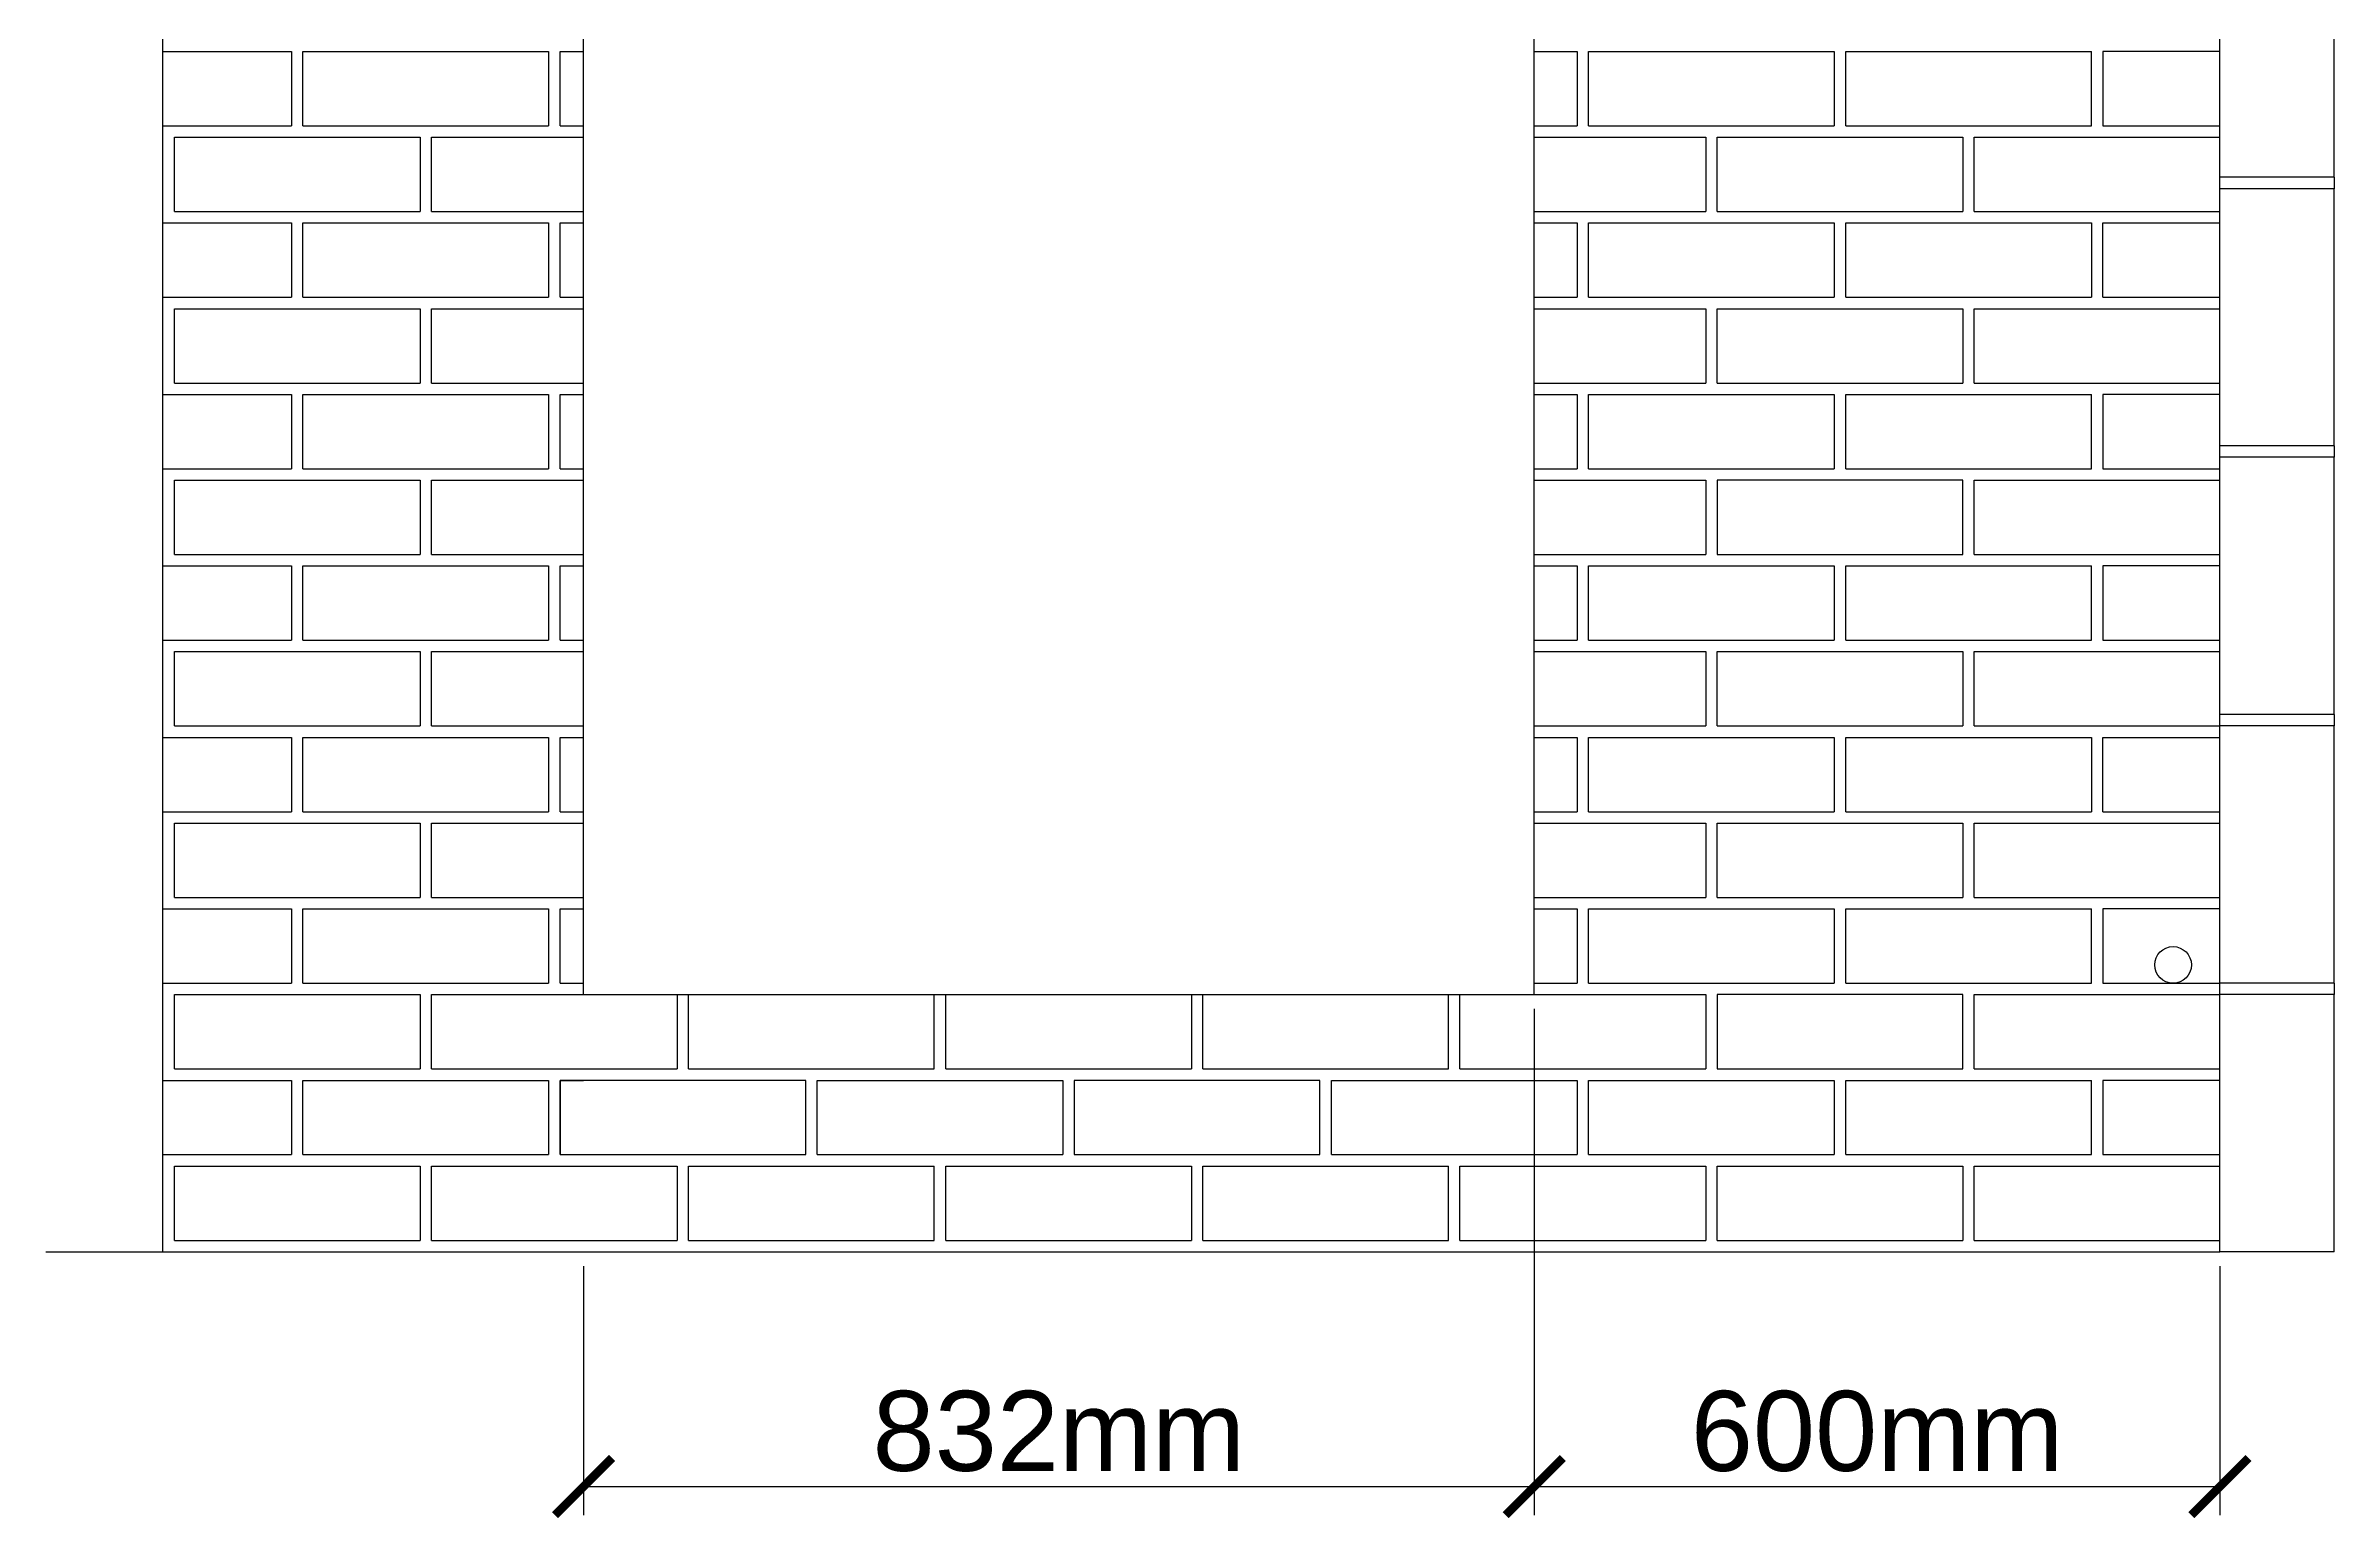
# Model space of a CAD drawing. Header units: millimetres. Extents: x -11841 to 102307, y -68819 to 40378.
# Drawn here: x 75878 to 77880, y 2655 to 3943 of the extents above; entities that cross this region are included whole.
import ezdxf

# ---------------------------------------------------------------- set-up
doc = ezdxf.new("R2010")
doc.units = ezdxf.units.MM
doc.styles.get("Standard").update_dxf_attribs({"font": 'Arial.ttf'})
doc.dimstyles.new('JRMStyle', dxfattribs={"dimtxt": 3.5, "dimasz": 2.5, "dimexe": 1.25, "dimexo": 0.625, "dimtad": 1, "dimdec": 0, "dimdsep": 46, "dimtxsty": 'Standard', "dimblk": 'ARCHTICK', "dimblk1": 'ARCHTICK', "dimblk2": 'ARCHTICK', "dimcen": 2.5, "dimadec": 0, "dimazin": 0, "dimtfac": 1, "dimtdec": 0, "dimtmove": 0, "dimatfit": 3, "dimldrblk": 'ARCHTICK', "dimfxl": 1, "dimarcsym": 0})

# ---------------------------------------------------------------- blocks, each defined once
blk = doc.blocks.new('_ArchTick')
at = {"color": 0, "linetype": 'ByBlock', "const_width": 0.15}
blk.add_lwpolyline([(-0.5, -0.5), (0.5, 0.5)], dxfattribs=at)
blk = doc.blocks.new('*D70')
at = {"color": 0, "lineweight": -2, "ltscale": 0.58, "transparency": 16777216}
for p, q in [((77180.21040927415, 3100.332281707303), (77180.21040927415, 2657.459204252184)), ((76348.21040927415, 2875.33228170709), (76348.21040927415, 2657.459204252184)), ((76348.21040927415, 2682.459204252184), (77180.21040927415, 2682.459204252184))]:
    blk.add_line(p, q, dxfattribs=at)
at = {"layer": 'Defpoints', "color": 0, "ltscale": 0.58, "transparency": 16777216}
for p in [(77180.21040927415, 3112.832281707303), (76348.21040927415, 2887.83228170709), (77180.21040927415, 2682.459204252184)]:
    blk.add_point(p, dxfattribs=at)
at = {"color": 0, "lineweight": -2, "ltscale": 0.58, "transparency": 16777216, "xscale": 50, "yscale": 50, "zscale": 50, "rotation": 180}
blk.add_blockref('_ArchTick', (76348.21040927415, 2682.459204252184), dxfattribs=at)
at = {"color": 0, "lineweight": -2, "ltscale": 0.58, "transparency": 16777216, "xscale": 50, "yscale": 50, "zscale": 50}
blk.add_blockref('_ArchTick', (77180.21040927415, 2682.459204252184), dxfattribs=at)
at = {"color": 0, "ltscale": 0.58, "transparency": 16777216, "insert": (76764.21040927415, 2730.723187881106), "char_height": 70, "attachment_point": 5}
blk.add_mtext('832mm', dxfattribs=at)
blk = doc.blocks.new('*D71')
at = {"color": 0, "lineweight": -2, "ltscale": 0.58, "transparency": 16777216}
for p, q in [((77180.21040927415, 3100.332281707303), (77180.21040927415, 2657.459204252184)), ((77780.21040927415, 2875.332281707092), (77780.21040927415, 2657.459204252184)), ((77180.21040927415, 2682.459204252184), (77780.21040927415, 2682.459204252184))]:
    blk.add_line(p, q, dxfattribs=at)
at = {"layer": 'Defpoints', "color": 0, "ltscale": 0.58, "transparency": 16777216}
for p in [(77180.21040927415, 3112.832281707303), (77780.21040927415, 2887.832281707092), (77780.21040927415, 2682.459204252184)]:
    blk.add_point(p, dxfattribs=at)
at = {"color": 0, "lineweight": -2, "ltscale": 0.58, "transparency": 16777216, "xscale": 50, "yscale": 50, "zscale": 50, "rotation": 180}
blk.add_blockref('_ArchTick', (77180.21040927415, 2682.459204252184), dxfattribs=at)
at = {"color": 0, "lineweight": -2, "ltscale": 0.58, "transparency": 16777216, "xscale": 50, "yscale": 50, "zscale": 50}
blk.add_blockref('_ArchTick', (77780.21040927415, 2682.459204252184), dxfattribs=at)
at = {"color": 0, "ltscale": 0.58, "transparency": 16777216, "insert": (77480.21040927415, 2730.699313392702), "char_height": 70, "attachment_point": 5}
blk.add_mtext('600mm', dxfattribs=at)

msp = doc.modelspace()

# ---------------------------------------------------------------- linework, layer by layer
at = {"ltscale": 0.58}
for p, q in [((75980.21040927415, 2887.83228170709), (75980.21040927418, 5825.832281707095)), ((77780.21040927415, 2887.83228170709), (77780.21040927414, 5825.832281707094)), ((76348.21040927415, 3112.832281706394), (76348.21040927415, 5137.832281707279)), ((77180.21040927415, 3112.832281707303), (77180.21040927415, 5137.832281707303)), ((77880.21040927415, 3827.83228170709), (77880.21040927415, 4052.83228170709)), ((76327.71040927467, 3937.832281706173), (76348.21040927415, 3937.832281706174)), ((76055.21040927459, 3872.832281706869), (76055.21040927459, 3873.002403738207)), ((76327.71040927464, 3872.832281706173), (76348.21040927416, 3872.832281706173)), ((77880.21040927415, 3827.83228170709), (77780.21040927422, 3827.83228170709)), ((77880.21040927415, 3827.83228170709), (77880.21040927415, 3817.83228170709)), ((77880.21040927415, 3817.83228170709), (77780.21040927422, 3817.83228170709)), ((77880.21040927415, 3592.83228170709), (77880.21040927415, 3817.83228170709)), ((76327.7104092746, 3787.832281706173), (76348.21040927416, 3787.832281706173)), ((76327.71040927457, 3722.832281706173), (76348.21040927415, 3722.832281706407)), ((76327.71040927469, 3637.83228170605), (76348.21040927415, 3637.83228170605)), ((77880.21040927415, 3592.83228170709), (77780.21040927422, 3592.83228170709)), ((77880.21040927415, 3592.83228170709), (77880.21040927415, 3582.83228170709)), ((76055.2104092746, 3572.832281706746), (76055.2104092746, 3573.002403738084)), ((76327.71040927466, 3572.83228170605), (76348.21040927416, 3572.83228170605)), ((77880.21040927415, 3582.83228170709), (77780.21040927422, 3582.83228170709)), ((77880.21040927415, 3357.83228170709), (77880.21040927415, 3582.83228170709)), ((76327.71040927462, 3487.83228170605), (76348.21040927416, 3487.83228170605)), ((76327.71040927459, 3422.83228170605), (76348.21040927415, 3422.832281706284)), ((77880.21040927415, 3357.83228170709), (77780.21040927422, 3357.83228170709)), ((77880.21040927415, 3347.83228170709), (77780.21040927422, 3347.83228170709)), ((77880.21040927415, 3357.83228170709), (77880.21040927415, 3347.83228170709)), ((77880.21040927415, 3122.83228170709), (77880.21040927415, 3347.83228170709)), ((76327.7104092747, 3337.832281705926), (76348.21040927415, 3337.832281705926)), ((76055.21040927462, 3272.832281706622), (76055.21040927462, 3273.00240373796)), ((76327.71040927467, 3272.832281705926), (76348.21040927416, 3272.832281705926)), ((76327.71040927463, 3187.832281705926), (76348.21040927416, 3187.832281705926)), ((76327.7104092746, 3122.832281705926), (76348.21040927415, 3122.83228170616)), ((76348.21040927415, 3112.832281706394), (77180.21040927415, 3112.832281707303)), ((77880.21040927415, 3122.83228170709), (77780.21040927422, 3122.83228170709)), ((77880.21040927415, 3112.83228170709), (77780.21040927422, 3112.83228170709)), ((77880.21040927415, 3122.83228170709), (77880.21040927415, 3112.83228170709)), ((77880.21040927415, 2887.83228170709), (77880.21040927415, 3112.83228170709)), ((76327.71040927472, 3037.832281705802), (76348.21040927415, 3037.832281705802)), ((76767.71040927463, 3037.832281706244), (76767.71040927462, 2972.832281706244)), ((76055.21040927463, 2972.832281706498), (76055.21040927463, 2973.002403737836)), ((76327.71040927469, 2972.832281705802), (76348.21040927416, 2972.832281705802)), ((75980.21040927415, 2887.83228170709), (77780.21040927415, 2887.83228170709)), ((76327.71040927464, 2887.832281705802), (76380.2104092742, 2887.832281705802)), ((77880.21040927415, 2887.83228170709), (77780.21040927415, 2887.83228170709))]:
    msp.add_line(p, q, dxfattribs=at)
for p, q in [((75980.21040927415, 3937.832281706896), (76092.71040927467, 3937.832281706856)), ((76092.71040927467, 3937.832281706856), (76092.71040927464, 3872.832281706856)), ((76102.71040927462, 3872.832281706852), (76102.71040927464, 3937.832281706852)), ((76102.71040927464, 3937.832281706852), (76317.71040927464, 3937.832281706776)), ((76317.71040927464, 3937.832281706776), (76317.71040927462, 3872.832281706776)), ((76317.71040927464, 3937.832281706776), (76317.71040927462, 3872.832281706776)), ((76327.71040927464, 3872.832281706173), (76327.71040927467, 3937.832281706173)), ((76327.71040927462, 3872.832281706772), (76327.71040927464, 3937.832281706772)), ((77180.21040927415, 3937.832281707304), (77217.7104092742, 3937.83228170729)), ((77217.7104092742, 3937.83228170729), (77217.71040927416, 3872.83228170729)), ((77227.71040927416, 3872.832281707287), (77227.7104092742, 3937.832281707287)), ((77227.7104092742, 3937.832281707287), (77442.7104092742, 3937.83228170721)), ((77442.71040927421, 3937.83228170721), (77442.71040927418, 3872.83228170721)), ((77442.7104092742, 3937.83228170721), (77442.71040927416, 3872.83228170721)), ((77452.71040927418, 3872.832281707207), (77452.71040927421, 3937.832281707207)), ((77452.71040927421, 3937.832281707207), (77667.71040927421, 3937.83228170713)), ((77667.71040927418, 3872.83228170713), (77667.71040927421, 3937.83228170713)), ((77780.21040927405, 3937.83228170709), (77677.71040927421, 3937.832281707127)), ((77677.71040927421, 3937.832281707127), (77677.71040927418, 3872.832281707127)), ((75980.21040927415, 3872.832281706896), (76092.71040927464, 3872.832281706856)), ((76102.71040927462, 3872.832281706852), (76317.71040927462, 3872.832281706776)), ((77180.21040927415, 3872.832281707304), (77217.71040927416, 3872.83228170729)), ((77227.71040927416, 3872.832281707287), (77442.71040927416, 3872.83228170721)), ((77452.71040927418, 3872.832281707207), (77667.71040927418, 3872.83228170713)), ((77677.71040927418, 3872.832281707127), (77780.21040927405, 3872.83228170709)), ((75990.2104092746, 3797.832281706892), (75990.21040927463, 3862.832281706892)), ((75990.21040927463, 3862.832281706892), (76205.21040927463, 3862.832281706816)), ((76205.21040927463, 3862.832281706816), (76205.2104092746, 3797.832281706816)), ((76215.2104092746, 3797.832281706812), (76215.21040927462, 3862.832281706812)), ((76215.21040927462, 3862.832281706812), (76348.21040927415, 3862.832281706765)), ((77180.21040927415, 3862.832281707304), (77330.21040927424, 3862.83228170725)), ((77330.21040927424, 3862.83228170725), (77330.21040927421, 3797.83228170725)), ((77340.21040927415, 3797.832281707247), (77340.21040927418, 3862.832281707247)), ((77340.21040927418, 3862.832281707247), (77555.21040927418, 3862.83228170717)), ((77555.21040927418, 3862.83228170717), (77555.21040927415, 3797.83228170717)), ((77565.21040927415, 3797.832281707167), (77565.21040927418, 3862.832281707167)), ((77565.21040927418, 3862.832281707167), (77780.21040927418, 3862.83228170709)), ((75980.21040927415, 3787.832281706896), (76092.7104092746, 3787.832281706856)), ((75990.2104092746, 3797.832281706892), (76205.2104092746, 3797.832281706816)), ((76092.7104092746, 3787.832281706856), (76092.71040927457, 3722.832281706856)), ((76102.71040927457, 3722.832281706852), (76102.7104092746, 3787.832281706852)), ((76102.7104092746, 3787.832281706852), (76317.7104092746, 3787.832281706776)), ((76215.2104092746, 3797.832281706812), (76348.21040927415, 3797.832281706765)), ((76317.71040927459, 3787.832281706776), (76317.71040927457, 3722.832281706776)), ((76317.7104092746, 3787.832281706776), (76317.71040927457, 3722.832281706776)), ((76327.71040927457, 3722.832281706173), (76327.7104092746, 3787.832281706173)), ((76327.71040927457, 3722.832281706772), (76327.71040927459, 3787.832281706772)), ((77180.21040927415, 3797.832281707304), (77330.21040927421, 3797.83228170725)), ((77180.21040927415, 3787.832281707304), (77217.71040927434, 3787.83228170729)), ((77217.71040927434, 3787.83228170729), (77217.71040927431, 3722.83228170729)), ((77227.71040927428, 3722.832281707287), (77227.71040927431, 3787.832281707287)), ((77227.71040927431, 3787.832281707287), (77442.71040927431, 3787.83228170721)), ((77340.21040927415, 3797.832281707247), (77555.21040927415, 3797.83228170717)), ((77442.71040927431, 3787.83228170721), (77442.71040927428, 3722.83228170721)), ((77442.71040927431, 3787.83228170721), (77442.71040927428, 3722.83228170721)), ((77452.71040927428, 3722.832281707207), (77452.71040927431, 3787.832281707207)), ((77452.71040927431, 3787.832281707207), (77667.71040927431, 3787.83228170713)), ((77565.21040927415, 3797.832281707167), (77780.21040927415, 3797.83228170709)), ((77667.71040927431, 3787.83228170713), (77667.71040927428, 3722.83228170713)), ((77677.71040927428, 3722.832281707127), (77677.71040927431, 3787.832281707127)), ((77677.71040927431, 3787.832281707127), (77780.21040927405, 3787.83228170709)), ((75980.21040927415, 3722.832281706896), (76092.71040927457, 3722.832281706856)), ((75990.21040927462, 3647.832281706768), (75990.21040927464, 3712.832281706768)), ((75990.21040927464, 3712.832281706768), (76205.21040927464, 3712.832281706692)), ((76102.71040927457, 3722.832281706852), (76317.71040927457, 3722.832281706776)), ((76205.21040927464, 3712.832281706692), (76205.21040927462, 3647.832281706692)), ((76215.21040927462, 3647.832281706688), (76215.21040927463, 3712.832281706688)), ((76215.21040927463, 3712.832281706688), (76348.21040927415, 3712.832281706641)), ((77180.21040927415, 3722.832281707304), (77217.71040927431, 3722.83228170729)), ((77180.21040927415, 3712.832281707304), (77330.2104092743, 3712.83228170725)), ((77227.71040927428, 3722.832281707287), (77442.71040927428, 3722.83228170721)), ((77330.2104092743, 3712.83228170725), (77330.21040927427, 3647.83228170725)), ((77340.21040927427, 3647.832281707247), (77340.21040927428, 3712.832281707247)), ((77340.21040927428, 3712.832281707247), (77555.21040927428, 3712.83228170717)), ((77452.71040927428, 3722.832281707207), (77667.71040927428, 3722.83228170713)), ((77555.21040927428, 3712.83228170717), (77555.21040927427, 3647.83228170717)), ((77565.21040927428, 3712.832281707167), (77780.21040927428, 3712.83228170709)), ((77565.21040927427, 3647.832281707167), (77565.21040927428, 3712.832281707167)), ((77677.71040927428, 3722.832281707127), (77780.21040927405, 3722.83228170709)), ((75990.21040927462, 3647.832281706768), (76205.21040927462, 3647.832281706692)), ((76215.21040927462, 3647.832281706688), (76348.21040927415, 3647.832281706641)), ((77180.21040927415, 3647.832281707304), (77330.21040927427, 3647.83228170725)), ((77340.21040927427, 3647.832281707247), (77555.21040927427, 3647.83228170717)), ((77565.21040927427, 3647.832281707167), (77780.21040927427, 3647.83228170709)), ((75980.21040927415, 3637.832281706771), (76092.71040927469, 3637.832281706732)), ((76092.71040927469, 3637.832281706732), (76092.71040927466, 3572.832281706732)), ((76102.71040927463, 3572.832281706728), (76102.71040927466, 3637.832281706728)), ((76102.71040927466, 3637.832281706728), (76317.71040927466, 3637.832281706652)), ((76317.71040927466, 3637.832281706652), (76317.71040927463, 3572.832281706652)), ((76317.71040927466, 3637.832281706652), (76317.71040927463, 3572.832281706652)), ((76327.71040927466, 3572.83228170605), (76327.71040927469, 3637.83228170605)), ((76327.71040927463, 3572.832281706648), (76327.71040927466, 3637.832281706648)), ((77180.21040927415, 3637.832281707304), (77217.71040927427, 3637.83228170729)), ((77217.71040927427, 3637.83228170729), (77217.71040927424, 3572.83228170729)), ((77227.71040927424, 3572.832281707287), (77227.71040927427, 3637.832281707287)), ((77227.71040927427, 3637.832281707287), (77442.71040927427, 3637.83228170721)), ((77442.71040927425, 3637.83228170721), (77442.71040927424, 3572.83228170721)), ((77442.71040927427, 3637.83228170721), (77442.71040927424, 3572.83228170721)), ((77452.71040927424, 3572.832281707207), (77452.71040927425, 3637.832281707207)), ((77452.71040927425, 3637.832281707207), (77667.71040927425, 3637.83228170713)), ((77667.71040927424, 3572.83228170713), (77667.71040927425, 3637.83228170713)), ((77780.21040927405, 3637.832281707089), (77677.71040927425, 3637.832281707127)), ((77677.71040927425, 3637.832281707127), (77677.71040927424, 3572.832281707127)), ((75980.21040927415, 3572.832281706772), (76092.71040927466, 3572.832281706732)), ((76102.71040927463, 3572.832281706728), (76317.71040927463, 3572.832281706652)), ((77180.21040927415, 3572.832281707304), (77217.71040927424, 3572.83228170729)), ((77227.71040927424, 3572.832281707287), (77442.71040927424, 3572.83228170721)), ((77452.71040927424, 3572.832281707207), (77667.71040927424, 3572.83228170713)), ((77677.71040927424, 3572.832281707127), (77780.21040927405, 3572.83228170709)), ((75990.21040927462, 3497.832281706768), (75990.21040927464, 3562.832281706768)), ((75990.21040927464, 3562.832281706768), (76205.21040927464, 3562.832281706692)), ((76205.21040927464, 3562.832281706692), (76205.21040927462, 3497.832281706692)), ((76215.21040927462, 3497.832281706688), (76215.21040927463, 3562.832281706688)), ((76215.21040927463, 3562.832281706688), (76348.21040927415, 3562.832281706641)), ((77180.21040927415, 3562.832281707304), (77330.2104092743, 3562.83228170725)), ((77330.2104092743, 3562.83228170725), (77330.21040927427, 3497.83228170725)), ((77555.21040927422, 3562.83228170717), (77340.21040927422, 3562.832281707247)), ((77340.21040927422, 3562.832281707247), (77340.21040927421, 3497.832281707247)), ((77555.21040927421, 3497.83228170717), (77555.21040927422, 3562.83228170717)), ((77565.21040927421, 3497.832281707167), (77565.21040927422, 3562.832281707167)), ((77565.21040927422, 3562.832281707167), (77780.21040927422, 3562.83228170709)), ((75980.21040927415, 3487.832281706772), (76092.71040927462, 3487.832281706732)), ((75990.21040927462, 3497.832281706768), (76205.21040927462, 3497.832281706692)), ((76092.71040927462, 3487.832281706732), (76092.71040927459, 3422.832281706732)), ((76102.71040927459, 3422.832281706728), (76102.71040927462, 3487.832281706728)), ((76102.71040927462, 3487.832281706728), (76317.71040927462, 3487.832281706652)), ((76215.21040927462, 3497.832281706688), (76348.21040927415, 3497.832281706641)), ((76317.7104092746, 3487.832281706652), (76317.71040927459, 3422.832281706652)), ((76317.71040927462, 3487.832281706652), (76317.71040927459, 3422.832281706652)), ((76327.71040927459, 3422.83228170605), (76327.71040927462, 3487.83228170605)), ((76327.71040927459, 3422.832281706648), (76327.7104092746, 3487.832281706648)), ((77180.21040927415, 3497.832281707303), (77330.21040927427, 3497.83228170725)), ((77180.21040927415, 3487.832281707304), (77217.7104092742, 3487.83228170729)), ((77217.7104092742, 3487.83228170729), (77217.71040927416, 3422.83228170729)), ((77227.71040927416, 3422.832281707287), (77227.7104092742, 3487.832281707287)), ((77227.7104092742, 3487.832281707287), (77442.7104092742, 3487.83228170721)), ((77340.21040927421, 3497.832281707247), (77555.21040927421, 3497.83228170717)), ((77442.71040927421, 3487.83228170721), (77442.71040927418, 3422.83228170721)), ((77442.7104092742, 3487.83228170721), (77442.71040927416, 3422.83228170721)), ((77452.71040927418, 3422.832281707207), (77452.71040927421, 3487.832281707207)), ((77452.71040927421, 3487.832281707207), (77667.71040927421, 3487.83228170713)), ((77565.21040927421, 3497.832281707167), (77780.21040927421, 3497.83228170709)), ((77667.71040927418, 3422.83228170713), (77667.71040927421, 3487.83228170713)), ((77780.21040927405, 3487.83228170709), (77677.71040927421, 3487.832281707127)), ((77677.71040927421, 3487.832281707127), (77677.71040927418, 3422.832281707127)), ((75980.21040927415, 3422.832281706772), (76092.71040927459, 3422.832281706732)), ((75990.21040927463, 3347.832281706645), (75990.21040927466, 3412.832281706645)), ((75990.21040927466, 3412.832281706645), (76205.21040927466, 3412.832281706568)), ((76102.71040927459, 3422.832281706728), (76317.71040927459, 3422.832281706652)), ((76205.21040927466, 3412.832281706568), (76205.21040927463, 3347.832281706568)), ((76215.21040927463, 3347.832281706565), (76215.21040927464, 3412.832281706565)), ((76215.21040927464, 3412.832281706565), (76348.21040927415, 3412.832281706517)), ((77180.21040927415, 3422.832281707304), (77217.71040927416, 3422.83228170729)), ((77180.21040927415, 3412.832281707304), (77330.21040927424, 3412.83228170725)), ((77227.71040927416, 3422.832281707287), (77442.71040927416, 3422.83228170721)), ((77330.21040927424, 3412.83228170725), (77330.21040927421, 3347.83228170725)), ((77340.21040927415, 3347.832281707247), (77340.21040927418, 3412.832281707247)), ((77340.21040927418, 3412.832281707247), (77555.21040927418, 3412.83228170717)), ((77452.71040927418, 3422.832281707207), (77667.71040927418, 3422.83228170713)), ((77555.21040927418, 3412.83228170717), (77555.21040927415, 3347.83228170717)), ((77565.21040927415, 3347.832281707167), (77565.21040927418, 3412.832281707167)), ((77565.21040927418, 3412.832281707167), (77780.21040927418, 3412.83228170709)), ((77677.71040927418, 3422.832281707127), (77780.21040927405, 3422.83228170709)), ((75990.21040927463, 3347.832281706645), (76205.21040927463, 3347.832281706568)), ((76215.21040927463, 3347.832281706565), (76348.21040927415, 3347.832281706517)), ((77180.21040927415, 3347.832281707304), (77330.21040927421, 3347.83228170725)), ((77340.21040927415, 3347.832281707247), (77555.21040927415, 3347.83228170717)), ((77565.21040927415, 3347.832281707167), (77780.21040927415, 3347.83228170709)), ((75980.21040927415, 3337.832281706648), (76092.7104092747, 3337.832281706608)), ((76092.7104092747, 3337.832281706608), (76092.71040927467, 3272.832281706608)), ((76102.71040927464, 3272.832281706605), (76102.71040927467, 3337.832281706605)), ((76102.71040927467, 3337.832281706605), (76317.71040927467, 3337.832281706528)), ((76317.71040927467, 3337.832281706528), (76317.71040927464, 3272.832281706528)), ((76317.71040927467, 3337.832281706528), (76317.71040927464, 3272.832281706528)), ((76327.71040927467, 3272.832281705926), (76327.7104092747, 3337.832281705926)), ((76327.71040927464, 3272.832281706525), (76327.71040927467, 3337.832281706525)), ((77180.21040927415, 3337.832281707304), (77217.71040927434, 3337.83228170729)), ((77217.71040927434, 3337.83228170729), (77217.71040927431, 3272.83228170729)), ((77227.71040927428, 3272.832281707287), (77227.71040927431, 3337.832281707287)), ((77227.71040927431, 3337.832281707287), (77442.71040927431, 3337.83228170721)), ((77442.71040927431, 3337.83228170721), (77442.71040927428, 3272.83228170721)), ((77442.71040927431, 3337.83228170721), (77442.71040927428, 3272.83228170721)), ((77452.71040927428, 3272.832281707207), (77452.71040927431, 3337.832281707207)), ((77452.71040927431, 3337.832281707207), (77667.71040927431, 3337.83228170713)), ((77667.71040927431, 3337.83228170713), (77667.71040927428, 3272.83228170713)), ((77677.71040927428, 3272.832281707127), (77677.71040927431, 3337.832281707127)), ((77677.71040927431, 3337.832281707127), (77780.21040927405, 3337.83228170709)), ((75980.21040927415, 3272.832281706648), (76092.71040927467, 3272.832281706608)), ((76102.71040927464, 3272.832281706605), (76317.71040927464, 3272.832281706528)), ((77180.21040927415, 3272.832281707304), (77217.71040927431, 3272.83228170729)), ((77227.71040927428, 3272.832281707287), (77442.71040927428, 3272.83228170721)), ((77452.71040927428, 3272.832281707207), (77667.71040927428, 3272.83228170713)), ((77677.71040927428, 3272.832281707127), (77780.21040927405, 3272.83228170709)), ((75990.21040927463, 3197.832281706645), (75990.21040927466, 3262.832281706645)), ((75990.21040927466, 3262.832281706645), (76205.21040927466, 3262.832281706568)), ((76205.21040927466, 3262.832281706568), (76205.21040927463, 3197.832281706568)), ((76215.21040927463, 3197.832281706565), (76215.21040927464, 3262.832281706565)), ((76215.21040927464, 3262.832281706565), (76348.21040927415, 3262.832281706517)), ((77180.21040927415, 3262.832281707303), (77330.2104092743, 3262.83228170725)), ((77330.2104092743, 3262.83228170725), (77330.21040927427, 3197.83228170725)), ((77340.21040927427, 3197.832281707247), (77340.21040927428, 3262.832281707247)), ((77340.21040927428, 3262.832281707247), (77555.21040927428, 3262.83228170717)), ((77555.21040927428, 3262.83228170717), (77555.21040927427, 3197.83228170717)), ((77565.21040927428, 3262.832281707167), (77780.21040927428, 3262.83228170709)), ((77565.21040927427, 3197.832281707167), (77565.21040927428, 3262.832281707167)), ((75980.21040927415, 3187.832281706648), (76092.71040927463, 3187.832281706608)), ((75990.21040927463, 3197.832281706645), (76205.21040927463, 3197.832281706568)), ((76092.71040927463, 3187.832281706608), (76092.7104092746, 3122.832281706608)), ((76102.7104092746, 3122.832281706605), (76102.71040927463, 3187.832281706605)), ((76102.71040927463, 3187.832281706605), (76317.71040927463, 3187.832281706528)), ((76215.21040927463, 3197.832281706565), (76348.21040927415, 3197.832281706518)), ((76317.71040927462, 3187.832281706528), (76317.7104092746, 3122.832281706528)), ((76317.71040927463, 3187.832281706528), (76317.7104092746, 3122.832281706528)), ((76327.7104092746, 3122.832281705926), (76327.71040927463, 3187.832281705926)), ((76327.7104092746, 3122.832281706525), (76327.71040927462, 3187.832281706525)), ((77180.21040927415, 3197.832281707304), (77330.21040927427, 3197.83228170725)), ((77180.21040927415, 3187.832281707304), (77217.71040927427, 3187.83228170729)), ((77217.71040927427, 3187.83228170729), (77217.71040927424, 3122.83228170729)), ((77227.71040927424, 3122.832281707287), (77227.71040927427, 3187.832281707287)), ((77227.71040927427, 3187.832281707287), (77442.71040927427, 3187.83228170721)), ((77340.21040927427, 3197.832281707247), (77555.21040927427, 3197.83228170717)), ((77442.71040927425, 3187.83228170721), (77442.71040927424, 3122.83228170721)), ((77442.71040927427, 3187.83228170721), (77442.71040927424, 3122.83228170721)), ((77452.71040927424, 3122.832281707207), (77452.71040927425, 3187.832281707207)), ((77452.71040927425, 3187.832281707207), (77667.71040927425, 3187.83228170713)), ((77565.21040927427, 3197.832281707167), (77780.21040927427, 3197.83228170709)), ((77667.71040927424, 3122.83228170713), (77667.71040927425, 3187.83228170713)), ((77780.21040927405, 3187.832281707089), (77677.71040927425, 3187.832281707127)), ((77677.71040927425, 3187.832281707127), (77677.71040927424, 3122.832281707127)), ((75980.21040927415, 3122.832281706648), (76092.7104092746, 3122.832281706608)), ((75990.21040927464, 3047.832281706521), (75990.21040927467, 3112.832281706521)), ((75990.21040927467, 3112.832281706521), (76205.21040927467, 3112.832281706445)), ((76102.7104092746, 3122.832281706605), (76317.7104092746, 3122.832281706528)), ((76205.21040927467, 3112.832281706445), (76205.21040927464, 3047.832281706445)), ((76215.21040927464, 3047.832281706441), (76215.21040927466, 3112.832281706441)), ((76215.21040927466, 3112.832281706441), (76348.21040927415, 3112.832281706394)), ((76215.21040927464, 3047.832281706441), (76215.21040927467, 3112.832281706441)), ((76215.21040927467, 3112.832281706441), (76430.21040927467, 3112.832281706364)), ((76430.21040927466, 3112.832281706364), (76430.21040927464, 3047.832281706364)), ((76430.21040927467, 3112.832281706364), (76430.21040927464, 3047.832281706364)), ((76440.21040927464, 3047.832281706361), (76440.21040927466, 3112.832281706361)), ((76440.21040927466, 3112.832281706361), (76655.21040927466, 3112.832281706284)), ((76655.21040927464, 3047.832281706284), (76655.21040927466, 3112.832281706284)), ((76665.21040927463, 3047.832281706281), (76665.21040927466, 3112.832281706281)), ((76665.21040927466, 3112.832281706281), (76880.21040927466, 3112.832281706204)), ((76880.21040927464, 3112.832281706204), (76880.21040927463, 3047.832281706204)), ((76880.21040927466, 3112.832281706204), (76880.21040927463, 3047.832281706204)), ((76890.21040927463, 3047.832281706201), (76890.21040927464, 3112.832281706201)), ((76890.21040927464, 3112.832281706201), (77105.21040927464, 3112.832281706124)), ((77105.21040927463, 3047.832281706124), (77105.21040927464, 3112.832281706124)), ((77115.21040927463, 3047.832281706122), (77115.21040927464, 3112.832281706122)), ((77180.21040927415, 3122.832281707304), (77217.71040927424, 3122.83228170729)), ((77180.21040927415, 3112.832281707303), (77330.2104092743, 3112.83228170725)), ((77227.71040927424, 3122.832281707287), (77442.71040927424, 3122.83228170721)), ((77330.2104092743, 3112.83228170725), (77330.21040927427, 3047.83228170725)), ((77555.21040927422, 3112.83228170717), (77340.21040927422, 3112.832281707247)), ((77340.21040927422, 3112.832281707247), (77340.21040927421, 3047.832281707247)), ((77452.71040927424, 3122.832281707207), (77667.71040927424, 3122.83228170713)), ((77555.21040927421, 3047.83228170717), (77555.21040927422, 3112.83228170717)), ((77565.21040927421, 3047.832281707167), (77565.21040927422, 3112.832281707167)), ((77565.21040927422, 3112.832281707167), (77780.21040927422, 3112.83228170709)), ((77677.71040927424, 3122.832281707127), (77780.21040927405, 3122.83228170709)), ((75990.21040927464, 3047.832281706521), (76205.21040927464, 3047.832281706445)), ((76215.21040927464, 3047.832281706441), (76348.21040927415, 3047.832281706394)), ((76215.21040927464, 3047.832281706441), (76430.21040927464, 3047.832281706364)), ((76440.21040927464, 3047.832281706361), (76655.21040927464, 3047.832281706284)), ((76665.21040927463, 3047.832281706281), (76880.21040927463, 3047.832281706204)), ((76890.21040927463, 3047.832281706201), (77105.21040927463, 3047.832281706124)), ((77115.21040927463, 3047.832281707327), (77330.21040927427, 3047.83228170725)), ((77340.21040927421, 3047.832281707247), (77555.21040927421, 3047.83228170717)), ((77565.21040927421, 3047.832281707167), (77780.21040927421, 3047.83228170709)), ((75980.21040927415, 3037.832281706524), (76092.71040927472, 3037.832281706485)), ((76092.71040927472, 3037.832281706485), (76092.71040927469, 2972.832281706485)), ((76102.71040927466, 2972.832281706481), (76102.71040927469, 3037.832281706481)), ((76102.71040927469, 3037.832281706481), (76317.71040927469, 3037.832281706405)), ((76317.71040927469, 3037.832281706405), (76317.71040927466, 2972.832281706405)), ((76317.71040927469, 3037.832281706405), (76317.71040927466, 2972.832281706405)), ((76327.71040927469, 2972.832281705802), (76327.71040927472, 3037.832281705802)), ((76327.71040927466, 2972.832281706401), (76327.71040927469, 3037.832281706401)), ((76542.71040927463, 3037.832281706324), (76327.71040927463, 3037.832281706401)), ((76327.71040927463, 3037.832281706401), (76327.71040927462, 2972.832281706401)), ((76542.71040927462, 2972.832281706324), (76542.71040927463, 3037.832281706324)), ((76552.71040927462, 2972.832281706321), (76552.71040927463, 3037.832281706321)), ((76552.71040927463, 3037.832281706321), (76767.71040927463, 3037.832281706244)), ((76992.71040927462, 3037.832281706164), (76777.71040927462, 3037.832281706241)), ((76777.71040927462, 3037.832281706241), (76777.7104092746, 2972.832281706241)), ((76992.7104092746, 2972.832281706164), (76992.71040927462, 3037.832281706164)), ((77002.7104092746, 2972.832281706161), (77002.71040927462, 3037.832281706161)), ((77002.71040927462, 3037.832281706161), (77217.71040927462, 3037.832281706084)), ((77180.21040927415, 3037.832281707304), (77217.7104092742, 3037.83228170729)), ((77217.7104092742, 3037.83228170729), (77217.71040927416, 2972.83228170729)), ((77227.71040927416, 2972.832281707287), (77227.7104092742, 3037.832281707287)), ((77227.7104092742, 3037.832281707287), (77442.7104092742, 3037.83228170721)), ((77442.71040927421, 3037.83228170721), (77442.71040927418, 2972.83228170721)), ((77442.7104092742, 3037.83228170721), (77442.71040927416, 2972.83228170721)), ((77452.71040927418, 2972.832281707207), (77452.71040927421, 3037.832281707207)), ((77452.71040927421, 3037.832281707207), (77667.71040927421, 3037.83228170713)), ((77667.71040927418, 2972.83228170713), (77667.71040927421, 3037.83228170713)), ((77780.21040927405, 3037.83228170709), (77677.71040927421, 3037.832281707127)), ((77677.71040927421, 3037.832281707127), (77677.71040927418, 2972.832281707127)), ((75980.21040927415, 2972.832281706524), (76092.71040927469, 2972.832281706485)), ((76102.71040927466, 2972.832281706481), (76317.71040927466, 2972.832281706405)), ((76327.71040927462, 2972.832281706401), (76542.71040927462, 2972.832281706324)), ((76552.71040927462, 2972.832281706321), (76767.71040927462, 2972.832281706244)), ((76777.7104092746, 2972.832281706241), (76992.7104092746, 2972.832281706164)), ((77002.7104092746, 2972.832281706161), (77217.7104092746, 2972.832281706084)), ((77180.21040927415, 2972.832281707304), (77217.71040927416, 2972.83228170729)), ((77227.71040927416, 2972.832281707287), (77442.71040927416, 2972.83228170721)), ((77452.71040927418, 2972.832281707207), (77667.71040927418, 2972.83228170713)), ((77677.71040927418, 2972.832281707127), (77780.21040927405, 2972.83228170709)), ((75990.21040927464, 2897.832281706521), (75990.21040927467, 2962.832281706521)), ((75990.21040927467, 2962.832281706521), (76205.21040927467, 2962.832281706445)), ((76205.21040927467, 2962.832281706445), (76205.21040927464, 2897.832281706445)), ((76215.21040927464, 2897.832281706441), (76215.21040927466, 2962.832281706441)), ((76215.21040927466, 2962.832281706441), (76348.21040927415, 2962.832281706393)), ((76215.21040927457, 2897.832281706441), (76215.2104092746, 2962.832281706441)), ((76215.2104092746, 2962.832281706441), (76430.2104092746, 2962.832281706364)), ((76430.21040927462, 2962.832281706364), (76430.21040927459, 2897.832281706364)), ((76430.2104092746, 2962.832281706364), (76430.21040927457, 2897.832281706364)), ((76440.21040927459, 2897.832281706361), (76440.21040927462, 2962.832281706361)), ((76440.21040927462, 2962.832281706361), (76655.21040927462, 2962.832281706284)), ((76655.21040927459, 2897.832281706284), (76655.21040927462, 2962.832281706284)), ((76665.21040927456, 2897.832281706281), (76665.21040927459, 2962.832281706281)), ((76665.21040927459, 2962.832281706281), (76880.21040927459, 2962.832281706204)), ((76880.2104092746, 2962.832281706204), (76880.21040927457, 2897.832281706204)), ((76880.21040927459, 2962.832281706204), (76880.21040927456, 2897.832281706204)), ((76890.21040927457, 2897.832281706201), (76890.2104092746, 2962.832281706201)), ((76890.2104092746, 2962.832281706201), (77105.2104092746, 2962.832281706124)), ((77105.21040927457, 2897.832281706124), (77105.2104092746, 2962.832281706124)), ((77115.2104092746, 2962.832281707327), (77330.21040927424, 2962.83228170725)), ((77115.21040927457, 2897.83228170612), (77115.2104092746, 2962.83228170612)), ((77330.21040927424, 2962.83228170725), (77330.21040927421, 2897.83228170725)), ((77340.21040927415, 2897.832281707247), (77340.21040927418, 2962.832281707247)), ((77340.21040927418, 2962.832281707247), (77555.21040927418, 2962.83228170717)), ((77555.21040927418, 2962.83228170717), (77555.21040927415, 2897.83228170717)), ((77565.21040927415, 2897.832281707167), (77565.21040927418, 2962.832281707167)), ((77565.21040927418, 2962.832281707167), (77780.21040927418, 2962.83228170709)), ((75877.71040927464, 2887.832281706561), (76092.71040927464, 2887.832281706485)), ((75990.21040927464, 2897.832281706521), (76205.21040927464, 2897.832281706445)), ((76102.71040927464, 2887.832281706481), (76317.71040927464, 2887.832281706405)), ((76215.21040927464, 2897.832281706441), (76348.21040927415, 2897.832281706394)), ((76215.21040927457, 2897.832281706441), (76430.21040927457, 2897.832281706364)), ((76440.21040927459, 2897.832281706361), (76655.21040927459, 2897.832281706284)), ((76665.21040927456, 2897.832281706281), (76880.21040927456, 2897.832281706204)), ((76890.21040927457, 2897.832281706201), (77105.21040927457, 2897.832281706124)), ((77115.21040927456, 2897.832281707327), (77330.21040927421, 2897.83228170725)), ((77340.21040927415, 2897.832281707247), (77555.21040927415, 2897.83228170717)), ((77565.21040927415, 2897.832281707167), (77780.21040927415, 2897.83228170709))]:
    msp.add_line(p, q)
msp.add_circle((77739.21040927431, 3138.83228170709), 16, dxfattribs=at)

# ---------------------------------------------------------------- dimensions: what is measured, and where the dimension line sits
for base, p1, p2, picture, middle in [((77180.21040927415, 2682.459204252184), (76348.21040927415, 2887.83228170709), (77180.21040927415, 3112.832281707303), '*D70', (76764.21040927415, 2730.723187881106)), ((77780.21040927415, 2682.459204252184), (77180.21040927415, 3112.832281707303), (77780.21040927415, 2887.832281707092), '*D71', (77480.21040927415, 2730.699313392702))]:
    dim = msp.add_linear_dim(base=base, p1=p1, p2=p2, dimstyle='JRMStyle', override={"dimpost": 'mm'}, dxfattribs=at)
    dim.commit()
    dim.dimension.update_dxf_attribs({"geometry": picture, "text_midpoint": middle})

doc.saveas('drawing.dxf')
